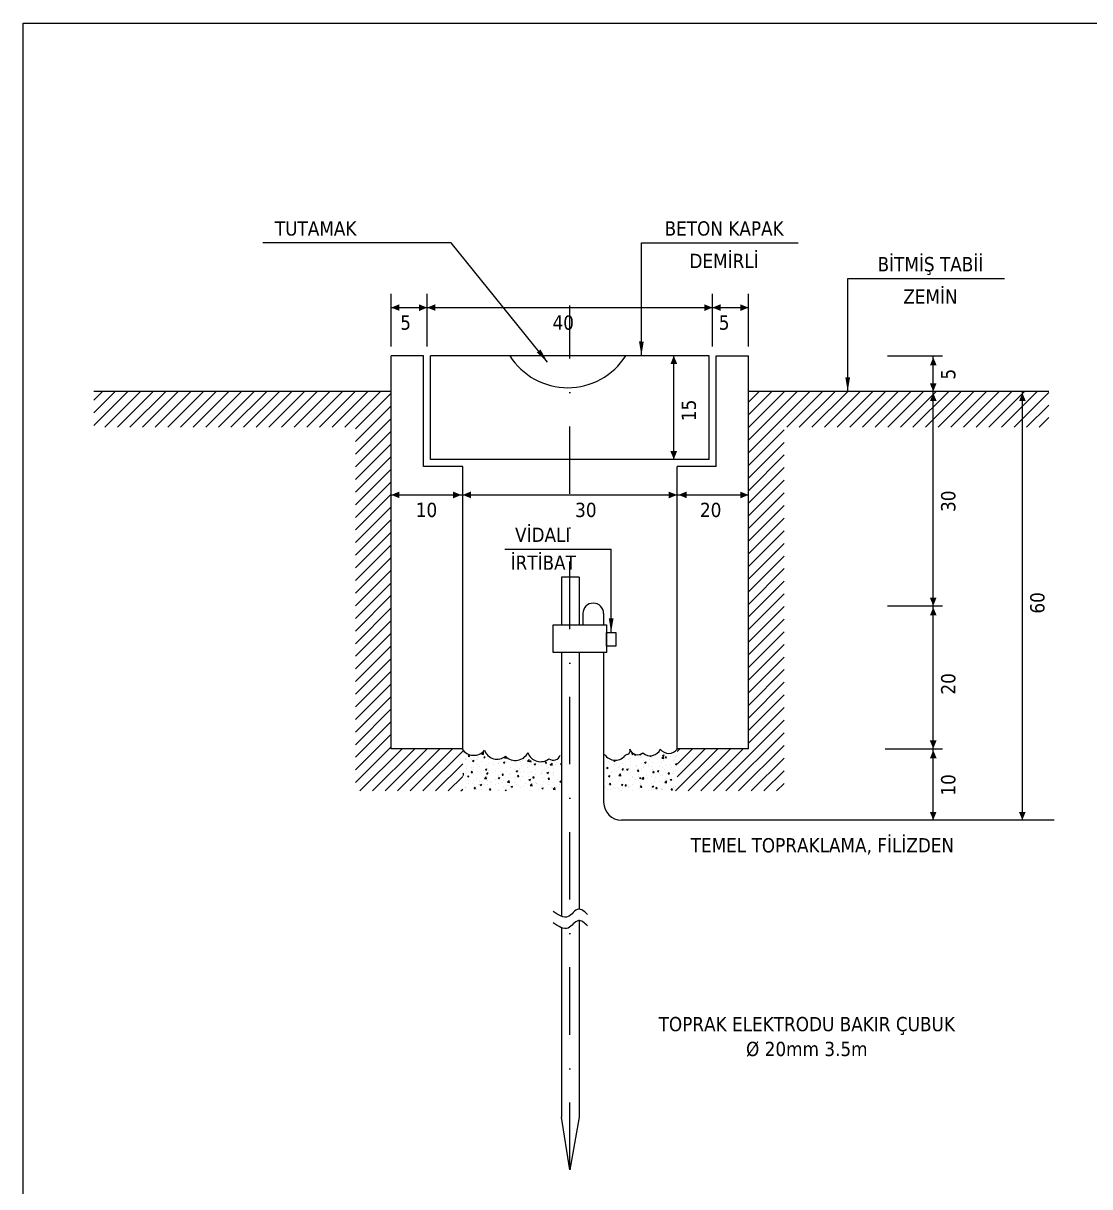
# Model space of a CAD drawing. Header units: millimetres. Extents: x 635 to 12891, y 1434 to 3689.
# Drawn here: x 635.1 to 1036.5, y 2617.6 to 3055.5 of the extents above; entities that cross this region are included whole.
import ezdxf
from ezdxf.enums import TextEntityAlignment as Align

# ---------------------------------------------------------------- set-up
doc = ezdxf.new("R2010")
doc.units = ezdxf.units.MM
doc.linetypes.add('DASHDOT', pattern=[25.4, 12.7, -6.35, 0, -6.35])
doc.linetypes.add('SOLID_LINE', pattern=[0])
for name, color, linetype in [('KIRMIM', 1, 'Continuous'), ('MIMARI', 2, 'SOLID_LINE'), ('YAZI', 7, 'Continuous'), ('ZHAT', 6, 'Continuous')]:
    doc.layers.add(name, color=color, linetype=linetype)
doc.styles.add('ROMANS', font='tahoma.ttf')

# ---------------------------------------------------------------- blocks, each defined once
blk = doc.blocks.new('OU')
at = {"color": 0, "linetype": 'ByBlock'}
blk.add_solid([(-4.8, -11.5), (4.6, -11.5), (0, 0)], dxfattribs=at)

msp = doc.modelspace()

# ---------------------------------------------------------------- linework, layer by layer
for p, q in [((796.17, 2972.91), (725.28, 2972.92)), ((832.46, 2927.96), (796.17, 2972.91)), ((867.75, 2972.91), (926.77, 2972.92)), ((945.4, 2959.46), (1004.42, 2959.47)), ((816.31, 2857.61), (856.37, 2857.62)), ((844.38, 2846.97), (837.66, 2846.97)), ((837.66, 2846.97), (837.66, 2829.09)), ((844.38, 2846.97), (844.38, 2829.09)), ((845.73, 2833.33), (845.73, 2829.09)), ((853.55, 2833.33), (853.55, 2829.09)), ((837.66, 2818.64), (837.66, 2719.49)), ((844.38, 2818.64), (844.38, 2722.06)), ((853.55, 2818.64), (853.55, 2762.29)), ((844.38, 2717.76), (844.38, 2643.77)), ((837.66, 2715.19), (837.66, 2643.77)), ((840.85, 2623.88), (837.66, 2643.77)), ((844.38, 2643.77), (840.85, 2623.88))]:
    msp.add_line(p, q)
at = {"linetype": 'ByBlock'}
for p, q in [((773.6, 2948.49), (908.06, 2948.49)), ((879.95, 2891.37), (879.95, 2930.36)), ((977.61, 2755.57), (977.61, 2930.36)), ((1011.16, 2755.57), (1011.16, 2916.91)), ((773.6, 2877.98), (908.06, 2877.98))]:
    msp.add_line(p, q, dxfattribs=at)
at = {"linetype": 'Continuous'}
for p, q in [((773.6, 2782.46), (773.6, 2930.36)), ((785.7, 2930.36), (773.6, 2930.36)), ((785.7, 2888.68), (785.7, 2930.36)), ((788.39, 2891.37), (788.39, 2930.36)), ((893.27, 2930.36), (788.39, 2930.36)), ((893.27, 2891.37), (893.27, 2930.36)), ((895.96, 2888.68), (895.96, 2930.36)), ((895.96, 2930.36), (908.06, 2930.36)), ((908.06, 2782.46), (908.06, 2930.36)), ((773.6, 2916.91), (661.68, 2916.91)), ((1021.12, 2916.91), (908.06, 2916.91)), ((893.27, 2891.37), (788.39, 2891.37)), ((800.49, 2888.68), (785.7, 2888.68)), ((800.49, 2782.46), (800.49, 2888.68)), ((881.17, 2782.46), (881.17, 2888.68)), ((895.96, 2888.68), (881.17, 2888.68)), ((800.49, 2782.46), (773.6, 2782.46)), ((908.06, 2782.46), (881.17, 2782.46)), ((1023.15, 2755.57), (860.27, 2755.57))]:
    msp.add_line(p, q, dxfattribs=at)
msp.add_lwpolyline([(834.51, 2829.09), (854.66, 2829.09), (854.66, 2818.64), (834.51, 2818.64)], close=True)
msp.add_arc((840.04, 2944.19), 25.85, 212.355, 327.645, dxfattribs=at)
for centre, radius, start, end in [((849.64, 2833.33), 3.91, 0, 180), ((860.27, 2762.29), 6.72, 180, 270)]:
    msp.add_arc(centre, radius, start, end)
for points in [[(868.65, 2935.73), (866.86, 2935.74), (867.75, 2930.36)], [(828.38, 2931.59), (829.78, 2932.71), (832.46, 2927.96)], [(946.3, 2922.29), (944.51, 2922.29), (945.4, 2916.91)], [(857.27, 2831.54), (855.48, 2831.54), (856.37, 2826.16)]]:
    msp.add_solid(points)
at = {"layer": 'Defpoints', "linetype": 'ByBlock'}
msp.add_point((840.85, 2623.88), dxfattribs=at)
at = {"layer": 'KIRMIM', "linetype": 'DASHDOT', "ltscale": 2}
msp.add_line((840.83, 2623.89), (840.83, 2949.24), dxfattribs=at)
at = {"layer": 'KIRMIM'}
for p, q in [((661.68, 2904.15), (674.44, 2916.91)), ((661.68, 2908.91), (669.68, 2916.91)), ((661.68, 2913.66), (664.93, 2916.91)), ((665.75, 2903.47), (679.19, 2916.91)), ((670.5, 2903.47), (683.94, 2916.91)), ((675.25, 2903.47), (688.7, 2916.91)), ((680.01, 2903.47), (693.45, 2916.91)), ((684.76, 2903.47), (698.21, 2916.91)), ((689.51, 2903.47), (702.96, 2916.91)), ((694.27, 2903.47), (707.71, 2916.91)), ((699.02, 2903.47), (712.47, 2916.91)), ((703.78, 2903.47), (717.22, 2916.91)), ((708.53, 2903.47), (721.97, 2916.91)), ((713.28, 2903.47), (726.73, 2916.91)), ((718.04, 2903.47), (731.48, 2916.91)), ((722.79, 2903.47), (736.23, 2916.91)), ((727.54, 2903.47), (740.99, 2916.91)), ((732.3, 2903.47), (745.74, 2916.91)), ((737.05, 2903.47), (750.5, 2916.91)), ((741.8, 2903.47), (755.25, 2916.91)), ((746.56, 2903.47), (760, 2916.91)), ((751.31, 2903.47), (764.76, 2916.91)), ((756.07, 2903.47), (769.51, 2916.91)), ((908.06, 2912.85), (912.12, 2916.91)), ((908.06, 2893.83), (931.13, 2916.91)), ((908.06, 2898.59), (926.38, 2916.91)), ((908.06, 2903.34), (921.63, 2916.91)), ((908.06, 2908.09), (916.87, 2916.91)), ((922.44, 2903.47), (935.89, 2916.91)), ((927.2, 2903.47), (940.64, 2916.91)), ((931.95, 2903.47), (945.4, 2916.91)), ((936.7, 2903.47), (950.15, 2916.91)), ((941.46, 2903.47), (954.9, 2916.91)), ((946.21, 2903.47), (959.66, 2916.91)), ((950.96, 2903.47), (964.41, 2916.91)), ((955.72, 2903.47), (969.16, 2916.91)), ((960.47, 2903.47), (973.92, 2916.91)), ((965.23, 2903.47), (978.67, 2916.91)), ((969.98, 2903.47), (983.42, 2916.91)), ((974.73, 2903.47), (988.18, 2916.91)), ((979.49, 2903.47), (992.93, 2916.91)), ((984.24, 2903.47), (997.69, 2916.91)), ((988.99, 2903.47), (1002.44, 2916.91)), ((993.75, 2903.47), (1007.19, 2916.91)), ((998.5, 2903.47), (1011.95, 2916.91)), ((1003.25, 2903.47), (1016.7, 2916.91)), ((760.16, 2902.81), (773.6, 2916.25)), ((1008.01, 2903.47), (1021.12, 2916.57)), ((760.16, 2898.05), (773.6, 2911.5)), ((1012.76, 2903.47), (1021.12, 2911.82)), ((760.16, 2893.3), (773.6, 2906.74)), ((1017.52, 2903.47), (1021.12, 2907.07)), ((760.16, 2888.54), (773.6, 2901.99)), ((908.06, 2889.08), (921.5, 2902.53)), ((760.16, 2883.79), (773.6, 2897.24)), ((908.06, 2884.33), (921.5, 2897.77)), ((760.16, 2879.04), (773.6, 2892.48)), ((908.06, 2879.57), (921.5, 2893.02)), ((760.16, 2874.28), (773.6, 2887.73)), ((908.06, 2874.82), (921.5, 2888.26)), ((760.16, 2869.53), (773.6, 2882.97)), ((908.06, 2870.07), (921.5, 2883.51)), ((760.16, 2864.78), (773.6, 2878.22)), ((908.06, 2865.31), (921.5, 2878.76)), ((760.16, 2860.02), (773.6, 2873.47)), ((908.06, 2860.56), (921.5, 2874)), ((760.16, 2855.27), (773.6, 2868.71)), ((908.06, 2855.8), (921.5, 2869.25)), ((908.06, 2851.05), (921.5, 2864.5)), ((760.16, 2850.51), (773.6, 2863.96)), ((760.16, 2845.76), (773.6, 2859.21)), ((908.06, 2846.3), (921.5, 2859.74)), ((760.16, 2841.01), (773.6, 2854.45)), ((908.06, 2841.54), (921.5, 2854.99)), ((760.16, 2836.25), (773.6, 2849.7)), ((908.06, 2836.79), (921.5, 2850.24)), ((760.16, 2831.5), (773.6, 2844.95)), ((908.06, 2832.04), (921.5, 2845.48)), ((760.16, 2826.75), (773.6, 2840.19)), ((908.06, 2827.28), (921.5, 2840.73)), ((760.16, 2821.99), (773.6, 2835.44)), ((908.06, 2822.53), (921.5, 2835.97)), ((760.16, 2817.24), (773.6, 2830.68)), ((908.06, 2817.78), (921.5, 2831.22)), ((760.16, 2812.49), (773.6, 2825.93)), ((908.06, 2813.02), (921.5, 2826.47)), ((760.16, 2807.73), (773.6, 2821.18)), ((908.06, 2808.27), (921.5, 2821.71)), ((760.16, 2802.98), (773.6, 2816.42)), ((908.06, 2803.51), (921.5, 2816.96)), ((760.16, 2798.22), (773.6, 2811.67)), ((908.06, 2798.76), (921.5, 2812.21)), ((908.06, 2794.01), (921.5, 2807.45)), ((760.16, 2793.47), (773.6, 2806.92)), ((760.16, 2788.72), (773.6, 2802.16)), ((908.06, 2789.25), (921.5, 2802.7)), ((760.16, 2783.96), (773.6, 2797.41)), ((908.06, 2784.5), (921.5, 2797.94)), ((760.16, 2779.21), (773.6, 2792.66)), ((894.85, 2766.54), (921.5, 2793.19)), ((760.16, 2774.46), (773.6, 2787.9)), ((899.6, 2766.54), (921.5, 2788.44)), ((760.16, 2769.7), (773.6, 2783.15)), ((761.75, 2766.54), (777.67, 2782.46)), ((766.5, 2766.54), (782.42, 2782.46)), ((771.25, 2766.54), (787.17, 2782.46)), ((776.01, 2766.54), (791.93, 2782.46)), ((780.76, 2766.54), (796.68, 2782.46)), ((785.52, 2766.54), (800.77, 2781.79)), ((807.65, 2780.42), (808.28, 2781.07)), ((808.37, 2780.3), (808.28, 2781.06)), ((880.27, 2781.2), (880.27, 2781.2)), ((880.59, 2766.54), (896.51, 2782.46)), ((881.17, 2771.87), (891.75, 2782.46)), ((881.17, 2776.62), (887, 2782.46)), ((881.17, 2781.38), (882.25, 2782.46)), ((885.34, 2766.54), (901.26, 2782.46)), ((890.1, 2766.54), (906.02, 2782.46)), ((904.36, 2766.54), (921.5, 2783.68)), ((790.27, 2766.54), (800.49, 2776.76)), ((800.93, 2780.82), (800.93, 2780.82)), ((801.47, 2778.75), (801.47, 2778.75)), ((801.64, 2778.21), (801.64, 2778.21)), ((801.93, 2778.52), (801.93, 2778.52)), ((802.61, 2779.62), (803, 2780.09)), ((802.61, 2779.62), (803.09, 2779.58)), ((803.09, 2779.57), (803, 2780.08)), ((803.17, 2777.67), (803.17, 2777.67)), ((803.9, 2778.31), (803.9, 2778.31)), ((804.22, 2777.93), (804.78, 2778.15)), ((804.22, 2777.93), (804.62, 2777.66)), ((804.62, 2777.66), (804.79, 2778.14)), ((805.78, 2778.57), (805.78, 2778.57)), ((805.92, 2778.57), (805.92, 2778.57)), ((806.12, 2779.12), (806.12, 2779.12)), ((806.34, 2779.01), (806.34, 2779.01)), ((807.48, 2777.49), (807.48, 2777.49)), ((807.65, 2780.42), (808.37, 2780.3)), ((808.39, 2779.12), (808.78, 2779.58)), ((808.39, 2779.12), (808.88, 2779.08)), ((808.88, 2779.07), (808.78, 2779.57)), ((808.98, 2778.98), (808.98, 2778.98)), ((810.08, 2778.39), (810.08, 2778.39)), ((810.16, 2777.01), (810.16, 2777.01)), ((811.78, 2777.31), (811.78, 2777.31)), ((813.97, 2776.73), (813.97, 2776.73)), ((814.13, 2777), (814.13, 2777)), ((814.24, 2777.52), (814.24, 2777.52)), ((814.39, 2778.21), (814.39, 2778.21)), ((814.46, 2778.59), (814.66, 2778.57)), ((814.66, 2778.56), (814.65, 2778.63)), ((815.81, 2777.29), (816.38, 2777.5)), ((815.81, 2777.29), (816.22, 2777.02)), ((816.09, 2777.12), (816.09, 2777.12)), ((816.22, 2777.01), (816.38, 2777.5)), ((816.26, 2779.08), (816.7, 2779.54)), ((816.26, 2779.08), (816.98, 2778.97)), ((816.98, 2778.96), (816.94, 2779.31)), ((817.03, 2777.13), (817.03, 2777.13)), ((818.43, 2778.13), (818.43, 2778.13)), ((818.7, 2778.03), (818.7, 2778.03)), ((818.83, 2777.81), (818.83, 2777.81)), ((820.4, 2776.94), (820.4, 2776.94)), ((822.12, 2777.8), (822.12, 2777.8)), ((823, 2777.84), (823, 2777.84)), ((823.54, 2778.61), (823.54, 2778.61)), ((824.14, 2778.07), (824.14, 2778.07)), ((824.7, 2776.76), (824.7, 2776.76)), ((824.87, 2777.75), (825.5, 2778.4)), ((824.87, 2777.75), (825.59, 2777.63)), ((825.59, 2777.63), (825.5, 2778.39)), ((825.75, 2777.6), (826.14, 2778.06)), ((825.75, 2777.6), (826.23, 2777.56)), ((826.24, 2777.55), (826.14, 2778.06)), ((827.31, 2777.66), (827.31, 2777.66)), ((827.41, 2776.64), (827.97, 2776.86)), ((827.41, 2776.64), (827.81, 2776.37)), ((827.81, 2776.36), (827.97, 2776.85)), ((829.01, 2776.58), (829.01, 2776.58)), ((830.74, 2777.13), (830.74, 2777.13)), ((831.54, 2777.09), (831.93, 2777.56)), ((831.54, 2777.09), (832.02, 2777.05)), ((831.62, 2777.48), (831.62, 2777.48)), ((832.02, 2777.04), (831.93, 2777.55)), ((833.48, 2776.41), (834.11, 2777.06)), ((834.2, 2776.29), (834.11, 2777.06)), ((834.88, 2777.7), (834.88, 2777.7)), ((835.24, 2776.63), (835.24, 2776.63)), ((835.92, 2777.3), (835.92, 2777.3)), ((837.32, 2776.59), (837.71, 2777.05)), ((837.32, 2776.59), (837.81, 2776.54)), ((837.37, 2779.81), (837.37, 2779.81)), ((837.81, 2776.54), (837.72, 2777.04)), ((855.45, 2777.82), (855.45, 2777.82)), ((857.37, 2777.95), (857.89, 2778.15)), ((857.37, 2777.95), (857.77, 2777.68)), ((857.78, 2777.67), (857.94, 2778.15)), ((858.07, 2777.68), (858.07, 2777.68)), ((858.55, 2776.79), (858.55, 2776.79)), ((859.59, 2778.39), (859.59, 2778.39)), ((860.57, 2777.06), (860.57, 2777.06)), ((862.7, 2780.24), (862.7, 2780.24)), ((862.78, 2778.49), (862.78, 2778.49)), ((863.33, 2780.33), (863.33, 2780.33)), ((863.63, 2777.46), (863.63, 2777.46)), ((863.67, 2778.91), (863.67, 2778.91)), ((864.15, 2780.55), (864.6, 2780.73)), ((864.15, 2780.55), (864.55, 2780.28)), ((864.55, 2780.28), (864.69, 2780.67)), ((865.14, 2780.12), (865.34, 2780.36)), ((865.14, 2780.12), (865.62, 2780.08)), ((865.62, 2780.07), (865.58, 2780.29)), ((866.95, 2780.25), (867.57, 2780.15)), ((867.48, 2779.3), (867.48, 2779.3)), ((867.57, 2780.15), (867.54, 2780.42)), ((867.64, 2780.15), (867.64, 2780.15)), ((867.76, 2776.83), (867.76, 2776.83)), ((867.86, 2779.51), (867.86, 2779.51)), ((868.72, 2778.13), (868.72, 2778.13)), ((868.97, 2777.31), (869.53, 2777.52)), ((868.97, 2777.31), (869.37, 2777.03)), ((869.37, 2777.03), (869.53, 2777.52)), ((870.74, 2778.4), (870.74, 2778.4)), ((870.92, 2779.62), (871.09, 2779.81)), ((870.92, 2779.62), (871.4, 2779.57)), ((871.41, 2779.57), (871.36, 2779.82)), ((871.9, 2777.4), (871.9, 2777.4)), ((873.8, 2778.8), (873.8, 2778.8)), ((875.27, 2777.28), (875.27, 2777.28)), ((875.46, 2778.93), (876.09, 2779.58)), ((875.46, 2778.93), (876.18, 2778.82)), ((875.74, 2779.91), (876.31, 2780.12)), ((875.74, 2779.91), (876.15, 2779.64)), ((875.98, 2777.91), (875.98, 2777.91)), ((876.08, 2780.6), (876.08, 2780.6)), ((876.18, 2778.81), (876.09, 2779.58)), ((876.15, 2779.63), (876.31, 2780.12)), ((876.25, 2779.78), (876.25, 2779.78)), ((876.71, 2779.11), (877.1, 2779.57)), ((876.71, 2779.11), (877.19, 2779.07)), ((877.19, 2779.06), (877.1, 2779.57)), ((878.89, 2779.47), (878.89, 2779.47)), ((879.97, 2778.09), (879.97, 2778.09)), ((880.17, 2778.52), (880.17, 2778.52)), ((880.56, 2779.6), (880.56, 2779.6)), ((880.56, 2776.66), (881.12, 2776.88)), ((880.56, 2776.66), (880.96, 2776.39)), ((880.91, 2779.74), (880.91, 2779.74)), ((880.96, 2776.38), (881.13, 2776.87)), ((909.11, 2766.54), (921.5, 2778.93)), ((800.49, 2772.95), (800.74, 2773.21)), ((800.49, 2772.5), (800.83, 2772.45)), ((800.83, 2772.44), (800.74, 2773.21)), ((801.68, 2772.21), (801.68, 2772.21)), ((801.73, 2773.15), (801.73, 2773.15)), ((801.78, 2775.13), (801.78, 2775.13)), ((801.83, 2775.83), (801.83, 2775.83)), ((802.26, 2772.08), (802.82, 2772.3)), ((802.66, 2771.81), (802.82, 2772.29)), ((803.73, 2773.56), (804.11, 2774.02)), ((803.73, 2773.56), (804.21, 2773.51)), ((803.8, 2775.39), (803.8, 2775.39)), ((804.21, 2773.51), (804.12, 2774.01)), ((804.17, 2774.47), (804.17, 2774.47)), ((804.72, 2775.38), (804.72, 2775.38)), ((804.73, 2772.61), (804.73, 2772.61)), ((805.92, 2773.75), (805.92, 2773.75)), ((806.02, 2776.44), (806.02, 2776.44)), ((806.86, 2775.79), (806.86, 2775.79)), ((808.48, 2774.29), (808.48, 2774.29)), ((809.04, 2774.69), (809.6, 2774.9)), ((809.04, 2774.69), (809.44, 2774.42)), ((809.42, 2776.19), (809.42, 2776.19)), ((809.44, 2774.41), (809.6, 2774.9)), ((809.51, 2773.05), (809.9, 2773.51)), ((809.51, 2773.05), (809.99, 2773.01)), ((809.83, 2773.28), (809.83, 2773.28)), ((810, 2773), (809.9, 2773.51)), ((810.06, 2774.32), (810.06, 2774.32)), ((811.85, 2773.55), (811.85, 2773.55)), ((811.95, 2776.46), (811.95, 2776.46)), ((812.78, 2774.11), (812.78, 2774.11)), ((814.14, 2774.84), (814.14, 2774.84)), ((814.9, 2773.95), (814.9, 2773.95)), ((815.3, 2772.54), (815.69, 2773.01)), ((815.3, 2772.54), (815.78, 2772.5)), ((815.78, 2772.49), (815.69, 2773)), ((817.09, 2773.93), (817.09, 2773.93)), ((818.23, 2772.76), (818.23, 2772.76)), ((818.33, 2775.44), (818.33, 2775.44)), ((818.5, 2772.99), (818.5, 2772.99)), ((820, 2774.62), (820, 2774.62)), ((820.63, 2774.04), (821.19, 2774.26)), ((820.63, 2774.04), (821.03, 2773.77)), ((821.03, 2773.76), (821.2, 2774.25)), ((821.08, 2772.04), (821.47, 2772.5)), ((821.4, 2773.74), (821.4, 2773.74)), ((821.57, 2771.99), (821.48, 2772.49)), ((822.02, 2774.89), (822.02, 2774.89)), ((822.37, 2773.32), (822.37, 2773.32)), ((822.47, 2776.01), (822.47, 2776.01)), ((823.2, 2773.8), (823.2, 2773.8)), ((825.07, 2775.29), (825.07, 2775.29)), ((825.7, 2773.56), (825.7, 2773.56)), ((826.45, 2773.84), (826.45, 2773.84)), ((826.55, 2776.53), (826.55, 2776.53)), ((827.91, 2774.61), (827.91, 2774.61)), ((828.05, 2772.78), (828.05, 2772.78)), ((829.84, 2772.84), (829.84, 2772.84)), ((830.01, 2773.38), (830.01, 2773.38)), ((830.07, 2773.04), (830.07, 2773.04)), ((830.17, 2775.96), (830.17, 2775.96)), ((830.64, 2774.44), (830.64, 2774.44)), ((832.19, 2776.23), (832.19, 2776.23)), ((832.22, 2773.39), (832.79, 2773.61)), ((832.22, 2773.39), (832.62, 2773.12)), ((832.61, 2775.42), (832.61, 2775.42)), ((832.63, 2773.12), (832.79, 2773.6)), ((833.12, 2773.45), (833.12, 2773.45)), ((833.32, 2776.4), (833.32, 2776.4)), ((833.48, 2776.41), (834.2, 2776.3)), ((834.32, 2773.2), (834.32, 2773.2)), ((834.55, 2773.64), (834.55, 2773.64)), ((834.68, 2772.33), (834.68, 2772.33)), ((834.78, 2775.01), (834.78, 2775.01)), ((837.32, 2776.22), (837.32, 2776.22)), ((837.62, 2776.21), (837.62, 2776.21)), ((853.46, 2776.12), (853.46, 2776.12)), ((854.68, 2775.07), (855.07, 2775.53)), ((854.68, 2775.07), (855.17, 2775.03)), ((854.85, 2775.49), (854.85, 2775.49)), ((855.17, 2775.02), (855.07, 2775.52)), ((855.26, 2772.45), (855.26, 2772.45)), ((855.35, 2775.14), (855.35, 2775.14)), ((855.41, 2772.1), (855.97, 2772.32)), ((855.81, 2771.82), (855.98, 2772.31)), ((855.85, 2772.29), (855.85, 2772.29)), ((856.43, 2773.61), (856.43, 2773.61)), ((856.45, 2774.05), (856.45, 2774.05)), ((857.45, 2776.39), (857.45, 2776.39)), ((858.45, 2773.88), (858.45, 2773.88)), ((859.15, 2775.3), (859.15, 2775.3)), ((859.31, 2772.4), (859.94, 2773.06)), ((859.31, 2772.4), (860.03, 2772.29)), ((859.4, 2773.02), (859.4, 2773.02)), ((859.5, 2775.71), (859.5, 2775.71)), ((860.03, 2772.29), (859.94, 2773.05)), ((860.47, 2774.56), (860.86, 2775.02)), ((860.47, 2774.56), (860.95, 2774.52)), ((860.95, 2774.51), (860.86, 2775.02)), ((861.15, 2774.86), (861.15, 2774.86)), ((861.51, 2774.28), (861.51, 2774.28)), ((861.76, 2776.21), (861.76, 2776.21)), ((862.19, 2774.7), (862.75, 2774.92)), ((862.19, 2774.7), (862.59, 2774.43)), ((862.59, 2774.43), (862.76, 2774.91)), ((863.46, 2775.12), (863.46, 2775.12)), ((863.47, 2773.54), (863.47, 2773.54)), ((863.57, 2776.22), (863.57, 2776.22)), ((865.86, 2775.67), (865.86, 2775.67)), ((866.07, 2776.02), (866.07, 2776.02)), ((866.26, 2774.05), (866.64, 2774.52)), ((866.26, 2774.05), (866.74, 2774.01)), ((866.6, 2774.95), (866.6, 2774.95)), ((866.74, 2774.01), (866.65, 2774.51)), ((867.66, 2774.14), (867.66, 2774.14)), ((867.77, 2774.94), (867.77, 2774.94)), ((868.62, 2775.22), (868.62, 2775.22)), ((869.55, 2772.44), (869.55, 2772.44)), ((870.37, 2775.84), (870.37, 2775.84)), ((870.56, 2776.47), (870.56, 2776.47)), ((871.68, 2775.62), (871.68, 2775.62)), ((871.8, 2774.71), (871.8, 2774.71)), ((872.04, 2773.55), (872.43, 2774.01)), ((872.04, 2773.55), (872.52, 2773.51)), ((872.07, 2774.76), (872.07, 2774.76)), ((872.53, 2773.5), (872.43, 2774.01)), ((873.78, 2774.06), (874.35, 2774.27)), ((873.78, 2774.06), (874.18, 2773.79)), ((874.19, 2773.78), (874.35, 2774.27)), ((874.65, 2773.11), (874.65, 2773.11)), ((874.68, 2775.66), (874.68, 2775.66)), ((874.93, 2772.47), (874.93, 2772.47)), ((875.78, 2772.54), (875.78, 2772.54)), ((875.88, 2775.23), (875.88, 2775.23)), ((876.38, 2774.58), (876.38, 2774.58)), ((876.67, 2773.37), (876.67, 2773.37)), ((876.77, 2776.29), (876.77, 2776.29)), ((877.83, 2773.04), (878.22, 2773.51)), ((877.83, 2773.04), (878.31, 2773)), ((878.31, 2772.99), (878.22, 2773.5)), ((878.79, 2776.56), (878.79, 2776.56)), ((878.99, 2775.48), (878.99, 2775.48)), ((879.64, 2773.28), (879.64, 2773.28)), ((879.72, 2773.78), (879.72, 2773.78)), ((879.97, 2773.15), (879.97, 2773.15)), ((880.07, 2775.83), (880.07, 2775.83)), ((880.69, 2774.39), (880.69, 2774.39)), ((913.86, 2766.54), (921.5, 2774.18)), ((795.02, 2766.54), (800.49, 2772.01)), ((801.61, 2767.99), (801.61, 2767.99)), ((801.63, 2770.46), (801.63, 2770.46)), ((802.26, 2772.08), (802.66, 2771.81)), ((802.6, 2770.35), (802.6, 2770.35)), ((802.61, 2769.43), (802.61, 2769.43)), ((804.3, 2769.27), (804.3, 2769.27)), ((804.39, 2770.57), (804.39, 2770.57)), ((804.85, 2767.49), (805.23, 2767.95)), ((805.33, 2767.44), (805.24, 2767.94)), ((805.73, 2768.38), (805.73, 2768.38)), ((805.82, 2771.07), (805.82, 2771.07)), ((806.32, 2768.8), (806.32, 2768.8)), ((806.91, 2770.17), (806.91, 2770.17)), ((807.07, 2768.84), (807.64, 2769.05)), ((807.07, 2768.84), (807.47, 2768.57)), ((807.48, 2768.56), (807.64, 2769.05)), ((807.71, 2770.1), (807.71, 2770.1)), ((808.61, 2769.08), (808.61, 2769.08)), ((808.72, 2771.22), (809.35, 2771.88)), ((808.72, 2771.22), (809.44, 2771.11)), ((809.09, 2771.38), (809.09, 2771.38)), ((809.44, 2771.11), (809.35, 2771.87)), ((809.73, 2770.37), (809.73, 2770.37)), ((809.87, 2768.95), (809.87, 2768.95)), ((809.97, 2771.63), (809.97, 2771.63)), ((811.02, 2769.61), (811.02, 2769.61)), ((811.21, 2769.98), (811.21, 2769.98)), ((812.78, 2770.77), (812.78, 2770.77)), ((812.91, 2768.9), (812.91, 2768.9)), ((813.8, 2772.19), (813.8, 2772.19)), ((813.85, 2771.44), (814.42, 2771.65)), ((813.85, 2771.44), (814.25, 2771.17)), ((813.94, 2769.47), (813.94, 2769.47)), ((814.04, 2772.15), (814.04, 2772.15)), ((814.25, 2771.16), (814.42, 2771.65)), ((815.52, 2769.8), (815.52, 2769.8)), ((815.73, 2770.41), (815.73, 2770.41)), ((815.75, 2768.26), (815.75, 2768.26)), ((817.22, 2768.72), (817.22, 2768.72)), ((817.33, 2769.89), (817.96, 2770.54)), ((817.33, 2769.89), (818.05, 2769.78)), ((817.77, 2768.52), (817.77, 2768.52)), ((817.88, 2771.44), (817.88, 2771.44)), ((818.05, 2769.77), (817.96, 2770.54)), ((818.13, 2770.07), (818.13, 2770.07)), ((818.67, 2768.19), (819.23, 2768.41)), ((818.67, 2768.19), (819.07, 2767.92)), ((819.07, 2767.91), (819.23, 2768.4)), ((819.83, 2769.62), (819.83, 2769.62)), ((819.9, 2771.71), (819.9, 2771.71)), ((820.43, 2771.22), (820.43, 2771.22)), ((820.83, 2768.93), (820.83, 2768.93)), ((821.08, 2772.04), (821.57, 2771.99)), ((821.53, 2768.54), (821.53, 2768.54)), ((822.18, 2767.95), (822.18, 2767.95)), ((822.28, 2770.64), (822.28, 2770.64)), ((822.95, 2772.11), (822.95, 2772.11)), ((823.51, 2768.4), (823.51, 2768.4)), ((824.13, 2769.44), (824.13, 2769.44)), ((825.14, 2772.03), (825.14, 2772.03)), ((825.44, 2770.79), (826.01, 2771.01)), ((825.44, 2770.79), (825.85, 2770.52)), ((825.83, 2768.36), (825.83, 2768.36)), ((825.85, 2770.51), (826.01, 2771)), ((825.92, 2769.6), (825.92, 2769.6)), ((825.94, 2768.55), (826.57, 2769.21)), ((825.94, 2768.55), (826.66, 2768.44)), ((826.25, 2768.47), (826.25, 2768.47)), ((826.35, 2771.15), (826.35, 2771.15)), ((826.66, 2768.43), (826.57, 2769.2)), ((826.87, 2771.53), (827.26, 2771.99)), ((826.87, 2771.53), (827.35, 2771.49)), ((827.36, 2771.48), (827.26, 2771.99)), ((827.94, 2769.86), (827.94, 2769.86)), ((828.22, 2769.21), (828.22, 2769.21)), ((828.44, 2769.26), (828.44, 2769.26)), ((830.14, 2768.17), (830.14, 2768.17)), ((830.44, 2769.07), (830.44, 2769.07)), ((830.54, 2771.76), (830.54, 2771.76)), ((831, 2770.26), (831, 2770.26)), ((832.66, 2771.02), (833.05, 2771.49)), ((832.66, 2771.02), (833.14, 2770.98)), ((832.75, 2769.08), (832.75, 2769.08)), ((832.92, 2770.01), (832.92, 2770.01)), ((833.14, 2770.98), (833.05, 2771.48)), ((834.45, 2767.99), (834.45, 2767.99)), ((834.55, 2767.22), (835.18, 2767.87)), ((834.58, 2769.64), (834.58, 2769.64)), ((835.27, 2767.1), (835.18, 2767.87)), ((835.99, 2768.02), (835.99, 2768.02)), ((836.09, 2770.94), (836.09, 2770.94)), ((837.04, 2770.15), (837.6, 2770.36)), ((837.04, 2770.15), (837.44, 2769.87)), ((837.05, 2768.89), (837.05, 2768.89)), ((837.44, 2769.87), (837.6, 2770.36)), ((837.63, 2770.82), (837.63, 2770.82)), ((854.28, 2768.17), (854.28, 2768.17)), ((854.31, 2770.43), (854.31, 2770.43)), ((855.16, 2769.77), (855.16, 2769.77)), ((855.41, 2772.1), (855.81, 2771.83)), ((855.8, 2769), (856.19, 2769.46)), ((855.8, 2769), (856.28, 2768.96)), ((856.11, 2769.24), (856.11, 2769.24)), ((856.29, 2768.95), (856.19, 2769.46)), ((856.33, 2770.7), (856.33, 2770.7)), ((857.26, 2767.92), (857.26, 2767.92)), ((858.58, 2767.98), (858.58, 2767.98)), ((859.3, 2770.34), (859.3, 2770.34)), ((859.39, 2771.1), (859.39, 2771.1)), ((860.16, 2772.11), (860.16, 2772.11)), ((860.23, 2768.85), (860.79, 2769.07)), ((860.23, 2768.85), (860.63, 2768.58)), ((860.63, 2768.58), (860.79, 2769.06)), ((860.82, 2770.05), (860.82, 2770.05)), ((861.59, 2768.49), (861.98, 2768.96)), ((861.59, 2768.49), (862.07, 2768.45)), ((862.07, 2768.44), (861.98, 2768.95)), ((862.36, 2768.59), (862.36, 2768.59)), ((862.75, 2768.27), (862.75, 2768.27)), ((863.28, 2768.17), (863.28, 2768.17)), ((863.37, 2770.85), (863.37, 2770.85)), ((864.38, 2768.85), (864.38, 2768.85)), ((864.46, 2771.92), (864.46, 2771.92)), ((864.48, 2771.77), (864.48, 2771.77)), ((865.52, 2770.85), (865.52, 2770.85)), ((866.5, 2772.04), (866.5, 2772.04)), ((867, 2771.46), (867.57, 2771.67)), ((867, 2771.46), (867.4, 2771.18)), ((867.38, 2767.99), (867.76, 2768.45)), ((867.38, 2767.99), (867.86, 2767.94)), ((867.41, 2771.18), (867.57, 2771.67)), ((867.43, 2769.26), (867.43, 2769.26)), ((867.46, 2769.08), (867.46, 2769.08)), ((867.47, 2768.77), (867.47, 2768.77)), ((867.56, 2771.46), (867.56, 2771.46)), ((867.86, 2767.94), (867.77, 2768.44)), ((867.92, 2771.07), (868.55, 2771.72)), ((867.92, 2771.07), (868.64, 2770.96)), ((868.64, 2770.95), (868.55, 2771.72)), ((868.77, 2771.74), (868.77, 2771.74)), ((870.23, 2771.66), (870.23, 2771.66)), ((871.61, 2769.34), (871.61, 2769.34)), ((871.71, 2772.02), (871.71, 2772.02)), ((871.82, 2768.21), (872.38, 2768.42)), ((871.82, 2768.21), (872.22, 2767.94)), ((872.16, 2769.89), (872.16, 2769.89)), ((872.22, 2767.93), (872.39, 2768.42)), ((872.53, 2769.93), (872.53, 2769.93)), ((873.07, 2771.56), (873.07, 2771.56)), ((873.16, 2767.48), (873.55, 2767.94)), ((873.65, 2767.43), (873.55, 2767.94)), ((874.55, 2770.19), (874.55, 2770.19)), ((875.68, 2769.86), (875.68, 2769.86)), ((876.53, 2769.73), (877.16, 2770.39)), ((876.53, 2769.73), (877.25, 2769.62)), ((876.87, 2770.7), (876.87, 2770.7)), ((877.25, 2769.62), (877.16, 2770.38)), ((877.38, 2771.38), (877.38, 2771.38)), ((877.6, 2770.6), (877.6, 2770.6)), ((878.6, 2770.81), (879.16, 2771.03)), ((878.6, 2770.81), (879, 2770.54)), ((879, 2770.53), (879.16, 2771.02)), ((879.87, 2770.46), (879.87, 2770.46)), ((879.95, 2767.87), (879.95, 2767.87)), ((880.58, 2768.08), (880.58, 2768.08)), ((918.62, 2766.54), (921.5, 2769.42)), ((799.78, 2766.54), (800.49, 2767.26)), ((801.54, 2767.78), (801.54, 2767.78)), ((804.85, 2767.49), (805.33, 2767.45)), ((805.58, 2766.92), (805.58, 2766.92)), ((807.6, 2767.18), (807.6, 2767.18)), ((810.63, 2766.98), (811.02, 2767.44)), ((810.63, 2766.98), (811.11, 2766.94)), ((810.66, 2767.59), (810.66, 2767.59)), ((811.12, 2766.93), (811.02, 2767.44)), ((813.85, 2766.78), (813.85, 2766.78)), ((814.1, 2766.78), (814.1, 2766.78)), ((816.47, 2766.54), (816.81, 2766.94)), ((816.88, 2766.54), (816.81, 2766.93)), ((818.04, 2767.38), (818.04, 2767.38)), ((818.81, 2767.59), (818.81, 2767.59)), ((825.82, 2766.68), (825.82, 2766.68)), ((828.88, 2767.08), (828.88, 2767.08)), ((830.26, 2767.54), (830.82, 2767.76)), ((830.26, 2767.54), (830.66, 2767.27)), ((830.66, 2767.27), (830.83, 2767.75)), ((833.97, 2767.75), (833.97, 2767.75)), ((834.49, 2766.96), (834.49, 2766.96)), ((834.55, 2767.22), (835.27, 2767.11)), ((854.21, 2767.52), (854.21, 2767.52)), ((855.06, 2767.08), (855.06, 2767.08)), ((855.98, 2767.08), (855.98, 2767.08)), ((858.05, 2767.47), (858.05, 2767.47)), ((859.2, 2767.65), (859.2, 2767.65)), ((860.29, 2766.9), (860.29, 2766.9)), ((862.89, 2767.8), (862.89, 2767.8)), ((864.59, 2766.72), (864.59, 2766.72)), ((867.2, 2767.62), (867.2, 2767.62)), ((870.41, 2766.75), (870.41, 2766.75)), ((871.5, 2767.44), (871.5, 2767.44)), ((871.51, 2766.65), (871.51, 2766.65)), ((872.42, 2767.01), (872.42, 2767.01)), ((873.16, 2767.48), (873.64, 2767.44)), ((875.24, 2767.07), (875.24, 2767.07)), ((875.48, 2767.41), (875.48, 2767.41)), ((875.59, 2767.17), (875.59, 2767.17)), ((875.81, 2767.26), (875.81, 2767.26)), ((878.95, 2766.97), (879.34, 2767.44)), ((878.95, 2766.97), (879.43, 2766.93)), ((879.43, 2766.93), (879.34, 2767.43)), ((879.78, 2767.77), (879.78, 2767.77)), ((880.12, 2767.07), (880.12, 2767.07))]:
    msp.add_line(p, q, dxfattribs=at)
for points in [[(800.33, 2782.39, 0.520567), (800.33, 2782.39, 0.520567), (808.72, 2781.93, 0.520567), (816.64, 2779.6, 0.520567), (825.03, 2780.99, 0.520567), (832.96, 2778.67, 0.520567), (837.15, 2780.06, 0.520567)], [(853.86, 2780.33, 0.520567), (853.86, 2780.33, 0.520567), (861.95, 2780.19, 0.520567), (863.38, 2782.32, 0.520567), (868.35, 2780.9, 0.520567), (874.88, 2782.32, 0.520567), (881.28, 2782.32, 0.520567)]]:
    msp.add_lwpolyline(points, format="xyb", dxfattribs=at)
at = {"layer": 'MIMARI', "linetype": 'Continuous'}
for p, q in [((773.6, 2933.83), (773.6, 2953.67)), ((787.15, 2933.83), (787.15, 2953.67)), ((894.51, 2933.83), (894.51, 2953.67)), ((908.06, 2933.83), (908.06, 2953.67)), ((960.37, 2930.36), (981.09, 2930.36)), ((960.37, 2836.24), (981.09, 2836.24)), ((959.54, 2782.46), (981.09, 2782.46))]:
    msp.add_line(p, q, dxfattribs=at)
at = {"layer": 'MIMARI'}
for points in [[(847.53, 2720.07), (844.03, 2722.06), (840.19, 2719.26), (834.6, 2721.17)], [(847.53, 2715.76), (844.03, 2717.75), (840.19, 2714.96), (834.6, 2716.87)]]:
    msp.add_spline(points, degree=3, dxfattribs=at)
at = {"layer": 'YAZI', "linetype": 'Continuous'}
for p, q in [((867.75, 2930.36), (867.75, 2972.91)), ((945.4, 2916.91), (945.4, 2959.46)), ((856.37, 2826.16), (856.37, 2857.62))]:
    msp.add_line(p, q, dxfattribs=at)
at = {"layer": 'YAZI'}
msp.add_lwpolyline([(635.09, 3055.52), (1044.74, 3055.52), (1044.74, 2601.4), (635.09, 2601.4)], close=True, dxfattribs=at)
at = {"layer": 'ZHAT', "linetype": 'Continuous'}
msp.add_lwpolyline([(854.66, 2826.16), (858.09, 2826.16), (858.09, 2821.01), (854.66, 2821.01)], close=True, dxfattribs=at)

# ---------------------------------------------------------------- block references
at = {"yscale": 0.2689070548315785, "zscale": 0.2689070548327012}
for p, xscale, rotation in [((773.6, 2948.49), -0.2689070548315785, 90), ((787.15, 2948.49), -0.2689070548315785, 270), ((787.15, 2948.49), -0.2689070548315785, 90), ((894.51, 2948.49), -0.2689070548315785, 270), ((894.51, 2948.49), -0.2689070548315785, 90), ((908.06, 2948.49), -0.2689070548315785, 270), ((977.61, 2916.91), -0.2689070548329022, 180), ((879.95, 2891.37), -0.2689070548329022, 180), ((773.6, 2877.98), -0.2689070548315785, 90), ((799.96, 2877.98), -0.2689070548315785, 270), ((800.49, 2877.98), -0.2689070548315785, 90), ((881.17, 2877.98), -0.2689070548315785, 270), ((881.7, 2877.98), -0.2689070548315785, 90), ((908.06, 2877.98), -0.2689070548315785, 270), ((977.61, 2836.24), -0.2689070548329022, 180), ((977.61, 2782.46), -0.2689070548329022, 180), ((977.61, 2755.57), -0.2689070548329022, 180), ((1011.16, 2755.57), -0.2689070548329022, 180)]:
    msp.add_blockref('OU', p, dxfattribs=dict(at, xscale=xscale, rotation=rotation))
at = {"xscale": -0.2689070548329022, "yscale": 0.2689070548315785, "zscale": 0.2689070548327012}
for p in [(879.95, 2930.36), (977.61, 2929.82), (977.61, 2916.37), (1011.16, 2916.37), (977.61, 2835.7), (977.61, 2781.92)]:
    msp.add_blockref('OU', p, dxfattribs=at)

# ---------------------------------------------------------------- texts
at = {"style": 'ROMANS'}
for s, height, p in [('TUTAMAK', 5.378, (745.15, 2975.61)), ('BETON KAPAK', 5.3781, (898.89, 2975.6)), ('DEMİRLİ', 5.378, (898.89, 2963.37)), ('BİTMİŞ TABİİ', 5.3781, (976.54, 2962.16)), ('ZEMİN', 5.378, (976.54, 2949.93)), ('VİDALI', 5.378, (830.62, 2860.3)), ('İRTİBAT', 5.378, (830.81, 2849.79)), ('TEMEL TOPRAKLAMA, FİLİZDEN', 5.3781, (935.88, 2743.42)), ('TOPRAK ELEKTRODU BAKIR ÇUBUK', 5.3781, (930.01, 2676.11)), ('%%C 20mm 3.5m', 5.3781, (930.01, 2666.76))]:
    msp.add_text(s, height=height, dxfattribs=at).set_placement(p, align=Align.CENTER)
at = {"linetype": 'ByBlock', "style": 'ROMANS'}
for s, height, p in [('5', 5.38, (776.98, 2940.17)), ('40', 5.378, (834.3, 2940.17)), ('5', 5.38, (896.89, 2940.17)), ('10', 5.378, (782.82, 2869.66)), ('30', 5.378, (842.82, 2869.66)), ('20', 5.378, (889.79, 2869.66))]:
    msp.add_text(s, height=height, dxfattribs=at).set_placement(p)
for s, height, p in [('5', 5.38, (985.93, 2921.41)), ('15', 5.378, (888.27, 2905.78)), ('30', 5.378, (985.93, 2871.57)), ('60', 5.378, (1019.48, 2833.3)), ('20', 5.378, (985.93, 2802.83)), ('10', 5.378, (985.93, 2764.78))]:
    msp.add_text(s, height=height, rotation=90, dxfattribs=at).set_placement(p)

doc.saveas('drawing.dxf')
